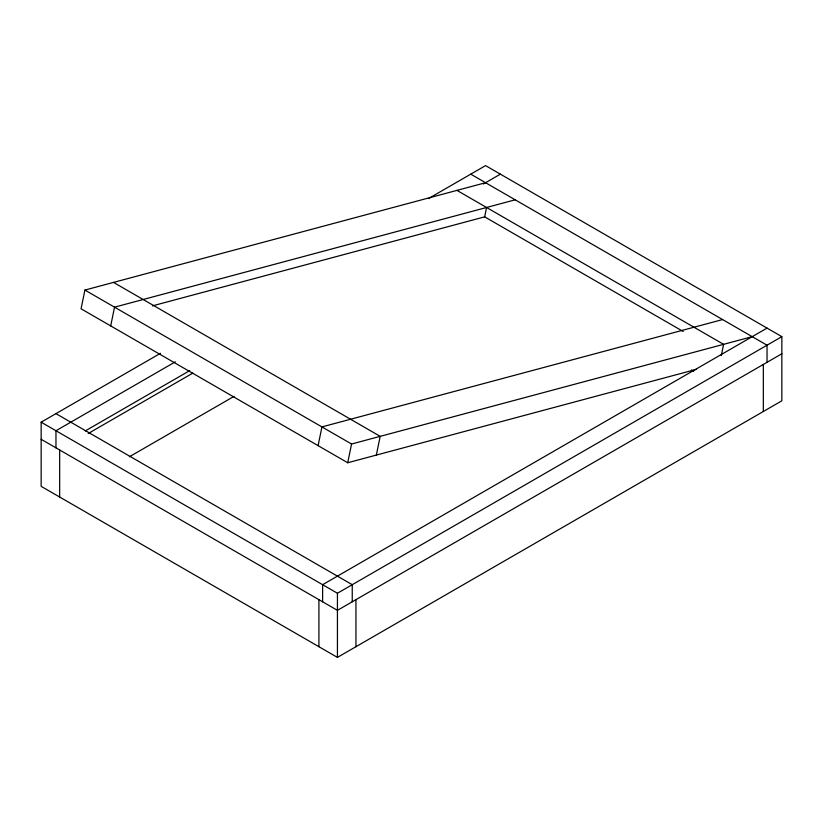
<?xml version="1.0" encoding="UTF-8"?>
<svg xmlns="http://www.w3.org/2000/svg" width="823" height="823" viewBox="0 0 823 823"><rect width="100%" height="100%" fill="white"/><g stroke="black" fill="none" stroke-linecap="round" stroke-linejoin="round"><path stroke-width="1.23" d="M485.57 182.716L84.913 290.066L81.076 308.8L347.728 462.752L696.217 369.383M110.704 325.908L114.541 307.174L515.198 199.814M318.1 445.644L321.937 426.911L722.594 319.561M347.728 462.752L351.565 444.019L752.222 336.658M376.348 455.088L380.185 436.344L113.533 282.402M484.531 217.478L486.578 207.489M721.308 355.577L723.602 344.333L456.95 190.38M428.495 198.559L485.57 165.608L781.85 336.658L781.85 400.811L337.43 657.392L41.15 486.342L41.15 422.189L160.495 353.283M175.309 361.842L55.964 430.748L55.964 447.846M483.348 183.992L500.384 174.157M85.232 430.954L189.763 370.597M88.205 433.515L192.829 373.107M129.386 456.775L234.02 396.367M767.036 328.11L322.616 584.69L322.616 601.798M41.15 422.189L337.43 593.249L781.85 336.658M781.85 353.767L337.43 610.347L41.15 439.297M152.399 305.878L484.665 216.85L683.183 331.474M470.756 174.157L767.036 345.218L767.036 362.326M691.413 369.98L693.635 371.255M84.913 290.066L351.565 444.019M55.964 413.64L352.244 584.69L352.244 601.798M763.333 364.455L763.333 411.5M355.947 599.658L355.947 646.703M337.43 593.249L337.43 657.392M318.913 599.658L318.913 646.703M59.668 449.986L59.668 497.03"/></g></svg>
